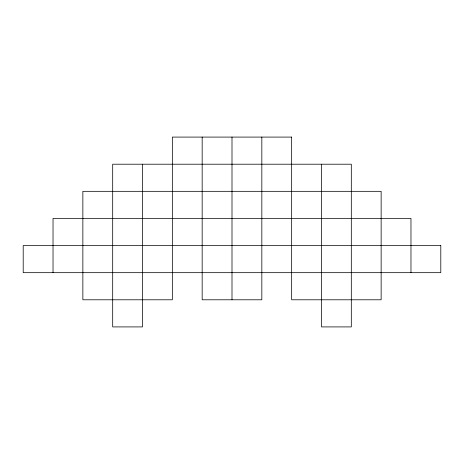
<?xml version="1.0" encoding="UTF-8"?>
<svg xmlns="http://www.w3.org/2000/svg" width="464" height="464" viewBox="0 0 464 464"><rect width="100%" height="100%" fill="white"/><g stroke="black" fill="none" stroke-linecap="round" stroke-linejoin="round"><path stroke-width="0.7" d="M410.971 272.675L410.971 218.44L53.029 218.44L53.029 272.675M321.488 164.21L321.488 326.911L351.312 326.911L351.312 164.21L112.688 164.21L112.688 326.911L142.512 326.911L142.512 164.21M261.829 137.089L261.829 299.79L202.171 299.79L202.171 137.089M232 137.089L232 299.79M291.659 137.089L172.341 137.089L172.341 299.79L82.859 299.79L82.859 191.325L381.141 191.325L381.141 299.79L291.659 299.79L291.659 137.089M440.8 245.56L23.2 245.56L23.2 272.675L440.8 272.675L440.8 245.56"/></g></svg>
